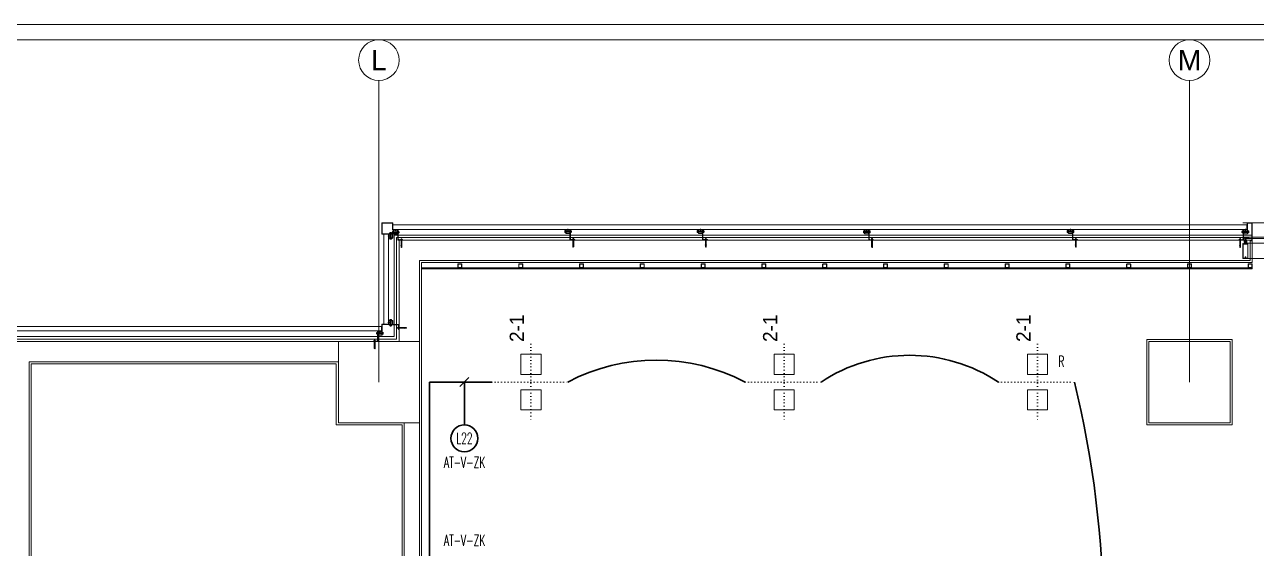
# Model space of a CAD drawing. Extents: x -2012 to 34975, y -1043 to 8321.
# Drawn here: x 11086 to 12302, y 3689 to 4205 of the extents above; entities that cross this region are included whole.
import ezdxf
from ezdxf.enums import TextEntityAlignment as Align

# ---------------------------------------------------------------- set-up
doc = ezdxf.new("R2010")
doc.units = 0
doc.header["$LTSCALE"] = 25
doc.header["$PDMODE"] = 1
doc.linetypes.add('DOT2', pattern=[0.125, 0, -0.125])
doc.linetypes.add('Grundrisse$0$AUSGEZOGEN', pattern=[2, 1, 1])
doc.layers.get('0').update_dxf_attribs({"color": 9, "lineweight": 9})
for name, color, linetype, lineweight in [('00', 9, 'Continuous', 9), ('01', 9, 'Continuous', 9), ('06D', 9, 'Continuous', 9), ('10', 9, 'Continuous', 9), ('10A', 9, 'Continuous', 9), ('11', 9, 'Continuous', 9), ('14', 9, 'Continuous', 9), ('15', 9, 'Continuous', 9), ('24', 9, 'Continuous', 9), ('31', 9, 'Continuous', 9), ('33', 9, 'BATTING', 9), ('40A', 9, 'Continuous', 9), ('E-KABLO', 7, 'Continuous', 30), ('E-LİNYE', 7, 'Continuous', 30)]:
    doc.layers.add(name, color=color, linetype=linetype, lineweight=lineweight)
doc.styles.add('Arial', font='arial.ttf', dxfattribs={"height": 2.5})
doc.styles.add('E-YAZI', font='txttw.shx')
doc.styles.add('TX-TEXT', font='')
doc.styles.get('TX-TEXT').set_extended_font_data('TrSah Futura Lt BT')
doc.linetypes.add('BATTING', pattern='A,0.0001,-0.1,[134,ltypeshp.shx,S=0.1,R=0,X=-0.1,Y=0],-0.2,[134,ltypeshp.shx,S=0.1,R=180,X=0.1,Y=0],-0.1', length=0.4001)

# ---------------------------------------------------------------- blocks, each defined once
blk = doc.blocks.new('p-kolon-80x80-vw')
at = {"layer": '01'}
blk.add_lwpolyline([(-40, -40), (-40, 40), (40, 40), (40, -40)], close=True, dxfattribs=at)
blk = doc.blocks.new('cxvxv')
for p, q in [((-21988.4, 8561, 0), (-21988.4, 8560.3, 0)), ((-21988.4, 8560.3, 0), (-21986.6, 8560.3, 0)), ((-21986.9, 8561.1, 0), (-21988.2, 8561.1, 0)), ((-21988, 8561.2, 0), (-21987, 8561.3, 0)), ((-21988, 8561.3, 0), (-21988, 8561.3, 0)), ((-21988, 8561.2, 0), (-21988, 8561.3, 0)), ((-21988, 8561.3, 0), (-21987.9, 8561.3, 0)), ((-21988, 8561.1, 0), (-21987, 8561.2, 0)), ((-21988, 8561.1, 0), (-21988, 8561.2, 0)), ((-21988, 8561.2, 0), (-21988, 8561.2, 0)), ((-21988, 8561.1, 0), (-21988, 8561.1, 0)), ((-21988, 8561.1, 0), (-21988, 8561.1, 0)), ((-21988, 8561.1, 0), (-21988, 8561.1, 0)), ((-21988, 8561, 0), (-21988, 8560.3, 0)), ((-21988, 8560.3, 0), (-21987, 8560.3, 0)), ((-21988, 8560.3, 0), (-21988, 8560.3, 0)), ((-21988, 8560.1, 0), (-21988, 8555.6, 0)), ((-21987.5, 8561.3, 0), (-21987.9, 8561.3, 0)), ((-21987.7, 8561, 0), (-21987.7, 8561.1, 0)), ((-21987.7, 8561.1, 0), (-21987.7, 8561.1, 0)), ((-21987.5, 8561.3, 0), (-21987.1, 8561.3, 0)), ((-21987.1, 8561.3, 0), (-21987.1, 8561.2, 0)), ((-21987, 8561.3, 0), (-21987.1, 8561.3, 0)), ((-21987.1, 8561.3, 0), (-21987, 8561.3, 0)), ((-21987, 8561.3, 0), (-21987.1, 8561.3, 0)), ((-21987, 8561.3, 0), (-21987.1, 8561.3, 0)), ((-21987.1, 8561.2, 0), (-21987, 8561.2, 0)), ((-21987, 8561.2, 0), (-21987.1, 8561.2, 0)), ((-21987.1, 8561.2, 0), (-21987.1, 8561.1, 0)), ((-21987.1, 8561.1, 0), (-21987, 8561.1, 0)), ((-21987.1, 8560.6, 0), (-21987.1, 8561, 0)), ((-21987.1, 8560.6, 0), (-21987.1, 8560.3, 0)), ((-21987.1, 8560.3, 0), (-21987.1, 8560.3, 0)), ((-21987.1, 8555.6, 0), (-21987.1, 8560.1, 0)), ((-21987, 8560.3, 0), (-21987, 8560.3, 0)), ((-21987, 8555.6, 0), (-21987, 8560.1, 0)), ((-21986.6, 8560.3, 0), (-21986.6, 8561, 0)), ((-21988.4, 8555.4, 0), (-21986.6, 8555.4, 0)), ((-21988.4, 8554.7, 0), (-21988.4, 8555.4, 0)), ((-21986.9, 8554.7, 0), (-21988.2, 8554.7, 0)), ((-21988, 8555.4, 0), (-21987, 8555.4, 0)), ((-21988, 8554.7, 0), (-21988, 8555.4, 0)), ((-21988, 8555.4, 0), (-21988, 8555.4, 0)), ((-21987.1, 8555.1, 0), (-21987.1, 8555.4, 0)), ((-21987.1, 8555.4, 0), (-21987.1, 8555.4, 0)), ((-21987.1, 8555.1, 0), (-21987.1, 8554.7, 0)), ((-21987, 8555.4, 0), (-21987, 8555.4, 0)), ((-21986.6, 8555.4, 0), (-21986.6, 8554.7, 0))]:
    blk.add_line(p, q)
at = {"elevation": 0}
for points in [[(-21986.3, 8560.1), (-21988.7, 8560.1), (-21988.7, 8560.3), (-21986.3, 8560.3)], [(-21986.3, 8555.6), (-21988.7, 8555.6), (-21988.7, 8555.4), (-21986.3, 8555.4)]]:
    blk.add_lwpolyline(points, close=True, dxfattribs=at)
for points in [[(-21988, 8560.3), (-21988, 8560.3)], [(-21988, 8560.1), (-21988, 8555.6)], [(-21988, 8555.4), (-21988, 8555.4)]]:
    blk.add_lwpolyline(points, dxfattribs=at)
for centre, radius, start, end in [((-21988.2, 8560.8, 0), 0.315, 45.8497, 134.1503), ((-21987.5, 8560, 0), 1.12, 66.8701, 113.1299), ((-21987.5, 8560, 0), 1.12, 66.8701, 113.1299), ((-21986.9, 8560.8, 0), 0.313, 45.449, 134.551), ((-21988.2, 8555, 0), 0.315, 225.8497, 314.1503), ((-21987.5, 8555.8, 0), 1.12, 246.8701, 293.1299), ((-21987.5, 8555.8, 0), 1.12, 246.8701, 293.1299), ((-21986.9, 8555, 0), 0.313, 225.449, 314.551)]:
    blk.add_arc(centre, radius, start, end)
blk = doc.blocks.new('VIDA')
for p, q in [((-18072, 6524), (-18070, 6525)), ((-18072, 6524), (-18072, 6524)), ((-18072, 6524), (-18072, 6524)), ((-18070, 6523), (-18072, 6524)), ((-18070, 6525), (-18071, 6523)), ((-18071, 6523), (-18070, 6525)), ((-18070, 6523), (-18069, 6525)), ((-18070, 6525), (-18070, 6525)), ((-18070, 6525), (-18070, 6524)), ((-18070, 6524), (-18070, 6525)), ((-18070, 6525), (-18070, 6525)), ((-18070, 6525), (-18070, 6525)), ((-18070, 6525), (-18069, 6525)), ((-18070, 6524), (-18070, 6524)), ((-18069, 6522), (-18070, 6523)), ((-18070, 6523), (-18070, 6523)), ((-18069, 6523), (-18068, 6525)), ((-18069, 6522), (-18069, 6525)), ((-18069, 6525), (-18069, 6522)), ((-18069, 6525), (-18069, 6525)), ((-18069, 6525), (-18069, 6525)), ((-18069, 6525), (-18069, 6525)), ((-18069, 6525), (-18069, 6525)), ((-18069, 6525), (-18068, 6525)), ((-18069, 6523), (-18069, 6522)), ((-18068, 6522), (-18069, 6523)), ((-18069, 6523), (-18069, 6523)), ((-18069, 6522), (-18069, 6522)), ((-18067, 6525), (-18068, 6522)), ((-18068, 6523), (-18067, 6525)), ((-18068, 6525), (-18068, 6523)), ((-18068, 6522), (-18068, 6525)), ((-18068, 6525), (-18068, 6525)), ((-18068, 6525), (-18068, 6522)), ((-18068, 6525), (-18068, 6525)), ((-18068, 6525), (-18068, 6525)), ((-18068, 6525), (-18067, 6525)), ((-18068, 6523), (-18068, 6522)), ((-18068, 6522), (-18068, 6523)), ((-18068, 6523), (-18068, 6523)), ((-18068, 6523), (-18068, 6522)), ((-18067, 6522), (-18068, 6522)), ((-18068, 6522), (-18068, 6522)), ((-18066, 6525), (-18067, 6525)), ((-18067, 6523), (-18066, 6525)), ((-18066, 6525), (-18067, 6522)), ((-18067, 6525), (-18067, 6523)), ((-18067, 6522), (-18067, 6525)), ((-18067, 6525), (-18067, 6525)), ((-18067, 6525), (-18067, 6525)), ((-18067, 6525), (-18067, 6525)), ((-18067, 6522), (-18067, 6523)), ((-18067, 6523), (-18067, 6522)), ((-18067, 6523), (-18067, 6523)), ((-18067, 6523), (-18067, 6522)), ((-18066, 6522), (-18067, 6522)), ((-18066, 6525), (-18066, 6525)), ((-18066, 6525), (-18066, 6525)), ((-18066, 6525), (-18066, 6525)), ((-18066, 6525), (-18066, 6523)), ((-18066, 6522), (-18066, 6525)), ((-18065, 6525), (-18066, 6522)), ((-18066, 6523), (-18065, 6525)), ((-18066, 6525), (-18065, 6525)), ((-18066, 6523), (-18066, 6523)), ((-18066, 6523), (-18066, 6522)), ((-18066, 6523), (-18066, 6522)), ((-18066, 6522), (-18066, 6523)), ((-18065, 6522), (-18066, 6522)), ((-18065, 6525), (-18065, 6523)), ((-18065, 6522), (-18065, 6525)), ((-18065, 6525), (-18065, 6525)), ((-18065, 6525), (-18065, 6525)), ((-18065, 6525), (-18065, 6525)), ((-18065, 6525), (-18064, 6525)), ((-18065, 6523), (-18064, 6525)), ((-18064, 6525), (-18065, 6522)), ((-18065, 6522), (-18064, 6525)), ((-18065, 6523), (-18065, 6522)), ((-18065, 6523), (-18065, 6523)), ((-18065, 6523), (-18065, 6522)), ((-18065, 6522), (-18065, 6523)), ((-18064, 6523), (-18065, 6522)), ((-18064, 6523), (-18065, 6522)), ((-18065, 6522), (-18065, 6522)), ((-18064, 6525), (-18064, 6525)), ((-18064, 6525), (-18064, 6525)), ((-18064, 6525), (-18064, 6525)), ((-18064, 6525), (-18064, 6523)), ((-18064, 6522), (-18062, 6525)), ((-18062, 6525), (-18064, 6522)), ((-18064, 6523), (-18062, 6525)), ((-18062, 6525), (-18064, 6525)), ((-18064, 6523), (-18064, 6523)), ((-18062, 6523), (-18064, 6522)), ((-18062, 6523), (-18064, 6522)), ((-18064, 6522), (-18064, 6523)), ((-18064, 6522), (-18064, 6522)), ((-18063, 6522), (-18062, 6525)), ((-18061, 6525), (-18063, 6523)), ((-18062, 6525), (-18063, 6525)), ((-18062, 6523), (-18063, 6522)), ((-18063, 6522), (-18061, 6523)), ((-18062, 6523), (-18063, 6522)), ((-18063, 6523), (-18061, 6523)), ((-18063, 6522), (-18061, 6522)), ((-18062, 6525), (-18061, 6525)), ((-18062, 6525), (-18062, 6525)), ((-18062, 6525), (-18062, 6525)), ((-18062, 6525), (-18062, 6525)), ((-18061, 6525), (-18062, 6525)), ((-18062, 6523), (-18061, 6525)), ((-18061, 6525), (-18062, 6522)), ((-18062, 6522), (-18061, 6525)), ((-18061, 6523), (-18062, 6525)), ((-18062, 6525), (-18061, 6522)), ((-18062, 6525), (-18062, 6523)), ((-18062, 6525), (-18062, 6525)), ((-18062, 6525), (-18061, 6525)), ((-18062, 6523), (-18062, 6523)), ((-18062, 6522), (-18062, 6523)), ((-18061, 6523), (-18062, 6522)), ((-18061, 6523), (-18062, 6522)), ((-18062, 6522), (-18062, 6522)), ((-18061, 6525), (-18060, 6525)), ((-18061, 6525), (-18061, 6525)), ((-18061, 6525), (-18061, 6525)), ((-18061, 6525), (-18061, 6525)), ((-18061, 6525), (-18061, 6523)), ((-18061, 6522), (-18060, 6525)), ((-18060, 6525), (-18061, 6522)), ((-18061, 6523), (-18060, 6525)), ((-18061, 6523), (-18061, 6523)), ((-18060, 6523), (-18061, 6522)), ((-18060, 6523), (-18061, 6522)), ((-18061, 6522), (-18061, 6523)), ((-18061, 6522), (-18061, 6522)), ((-18060, 6525), (-18060, 6525)), ((-18060, 6525), (-18060, 6525)), ((-18060, 6525), (-18060, 6525)), ((-18060, 6525), (-18060, 6525)), ((-18060, 6525), (-18060, 6523)), ((-18060, 6523), (-18060, 6525)), ((-18059, 6525), (-18060, 6522)), ((-18060, 6522), (-18059, 6525)), ((-18060, 6525), (-18059, 6525)), ((-18059, 6524), (-18060, 6523)), ((-18060, 6522), (-18060, 6523)), ((-18060, 6523), (-18060, 6522)), ((-18060, 6523), (-18060, 6522)), ((-18060, 6523), (-18060, 6523)), ((-18060, 6523), (-18059, 6523)), ((-18060, 6522), (-18060, 6522)), ((-18058, 6527), (-18059, 6527)), ((-18059, 6521), (-18059, 6527)), ((-18059, 6525), (-18059, 6525)), ((-18058, 6521), (-18059, 6521))]:
    blk.add_line(p, q)
for points in [[(-18069, 6525), (-18069, 6523)], [(-18057, 6524), (-18057, 6524), (-18057, 6524), (-18057, 6523)]]:
    blk.add_lwpolyline(points)
for start, end in [(7.5095, 35.2427), (324.7573, 352.4905)]:
    blk.add_arc((-18062, 6524), 5.21, start, end)
blk = doc.blocks.new('çelik dübel')
at = {"ltscale": 7}
for p, q in [((-87, -2), (-85, 2)), ((-85, -6), (-85, 2)), ((-68, 2), (-85, 2)), ((-75, -6), (-75, 2)), ((-70, -6), (-70, 2)), ((-68, 3), (-58, 2)), ((-68, -7), (-68, 3)), ((-58, -6), (-58, 2)), ((-53, 2), (-58, 2)), ((-8, 2), (-58, 2)), ((-53, -6), (-53, 2)), ((-25, -6), (-25, 2)), ((-25, -6), (-24, 2)), ((-23, -6), (-22, 2)), ((-21, -6), (-20, 2)), ((-19, -6), (-18, 2)), ((-17, -6), (-16, 2)), ((-85, -6), (-87, -2)), ((-68, -6), (-85, -6)), ((-68, -7), (-58, -6)), ((-53, -5), (-58, -5)), ((-8, -6), (-58, -6))]:
    blk.add_line(p, q, dxfattribs=at)
for p, q in [((-15, -6), (-14, 2)), ((-13, -6), (-12, 2)), ((-11, -6), (-10, 1)), ((-10, -9), (-10, 5)), ((-9, 5), (-10, 5)), ((-10, 3), (-10, 5)), ((-9, -9), (-9, 5)), ((-8, 2), (-8, 3)), ((-8, -4), (-8, 0)), ((-5, 4), (-7, 4)), ((-5, 1), (-7, 1)), ((-4, 2), (-4, 3)), ((-1, 2), (-4, 2)), ((-4, -4), (-4, 0)), ((-3, -6), (-2, 2)), ((-1, -6), (0, 1)), ((0, -5), (0, 1)), ((-10, -7), (-10, -9)), ((-9, -9), (-10, -9)), ((-8, -6), (-8, -7)), ((-5, -5), (-7, -5)), ((-5, -8), (-7, -8)), ((-4, -6), (-4, -7)), ((-1, -6), (-4, -6))]:
    blk.add_line(p, q)
for points in [[(-68, 1), (-67, 0), (-67, 0), (-67, 0), (-66, -1), (-66, -1), (-66, -2), (-65, -2), (-65, -3), (-65, -3), (-65, -3), (-65, -3), (-64, -4), (-64, -4), (-64, -3), (-64, -3), (-63, -3), (-63, -3), (-63, -3), (-63, -2), (-62, -2), (-62, -2), (-62, -1), (-62, -1), (-61, -1), (-61, -1), (-61, -1), (-61, 0), (-61, 0), (-60, -1), (-60, -1), (-60, -1), (-60, -1), (-60, -1), (-60, -2), (-59, -2), (-59, -3), (-59, -3), (-59, -3), (-58, -3), (-58, -3)], [(-68, 0), (-68, 0), (-68, 0), (-68, -1), (-68, -1), (-68, -1), (-68, -1), (-68, -1), (-68, -1), (-68, -1), (-68, -1), (-68, -1), (-67, -1), (-67, -1), (-67, -1), (-67, -1), (-67, -1), (-67, -1), (-67, -1), (-67, -1), (-67, -1), (-67, -1), (-67, -1), (-67, -1), (-67, -1), (-67, -1), (-67, -1), (-67, -2), (-67, -2), (-67, -2), (-67, -2), (-67, -2), (-67, -2), (-67, -2), (-67, -2), (-67, -2), (-67, -2), (-67, -2), (-67, -2), (-67, -2), (-67, -2), (-67, -2), (-67, -2), (-66, -2), (-66, -3), (-66, -3), (-66, -3), (-66, -3), (-66, -3), (-66, -3), (-66, -3), (-66, -3), (-66, -3), (-66, -3), (-66, -3), (-66, -3), (-66, -3), (-66, -3), (-66, -3), (-66, -3), (-66, -3), (-66, -4), (-66, -4), (-66, -4), (-66, -4), (-66, -4), (-66, -4), (-66, -4), (-66, -4), (-66, -4), (-66, -4), (-66, -4), (-65, -4), (-65, -4), (-65, -4), (-65, -4), (-65, -4), (-65, -4), (-65, -4), (-65, -4), (-65, -4), (-65, -4), (-65, -4), (-65, -4), (-65, -4), (-65, -4), (-65, -5), (-65, -5), (-65, -5), (-64, -5), (-64, -5), (-64, -5), (-64, -5), (-64, -5), (-64, -5), (-64, -5), (-64, -5), (-64, -5), (-64, -5), (-64, -4), (-64, -4), (-64, -4), (-64, -4), (-64, -4), (-64, -4), (-63, -4), (-63, -4), (-63, -4), (-63, -4), (-63, -4), (-63, -4), (-63, -4), (-63, -4), (-63, -4), (-63, -4), (-63, -4), (-63, -4), (-63, -4), (-63, -4), (-63, -4), (-63, -4), (-63, -4), (-63, -4), (-63, -4), (-63, -4), (-63, -4), (-63, -4), (-63, -4), (-63, -4), (-62, -4), (-62, -4), (-62, -3), (-62, -3), (-62, -3), (-62, -3), (-62, -3), (-62, -3), (-62, -3), (-62, -3), (-62, -3), (-62, -3), (-62, -3), (-62, -3), (-62, -3), (-62, -3), (-62, -3), (-62, -3), (-62, -3), (-62, -3), (-62, -3), (-62, -3), (-62, -3), (-62, -3), (-62, -3), (-62, -3), (-62, -3), (-62, -2), (-61, -2), (-61, -2), (-61, -2), (-61, -2), (-61, -2), (-61, -2), (-61, -2), (-61, -2), (-61, -2), (-61, -2), (-61, -2), (-61, -2), (-61, -2), (-61, -2), (-61, -2), (-61, -2), (-61, -2), (-61, -2), (-61, -2), (-61, -2), (-61, -2), (-61, -2), (-61, -2), (-61, -2), (-61, -2), (-61, -2), (-61, -2), (-61, -2), (-61, -2), (-61, -2), (-61, -2), (-61, -2), (-61, -2), (-61, -2), (-61, -2), (-61, -2), (-61, -2), (-61, -2), (-61, -2), (-61, -2), (-61, -2), (-61, -2), (-61, -2), (-60, -2), (-60, -2), (-60, -2), (-60, -2), (-60, -3), (-60, -3), (-60, -3), (-60, -3), (-60, -3), (-60, -3), (-60, -3), (-60, -3), (-60, -3), (-60, -3), (-60, -3), (-60, -3), (-60, -3), (-60, -3), (-60, -3), (-60, -3), (-60, -3), (-60, -3), (-60, -4), (-60, -4), (-60, -4), (-60, -4), (-60, -4), (-60, -4), (-59, -4), (-59, -4), (-59, -4), (-59, -4), (-59, -4), (-59, -4), (-59, -4), (-59, -4), (-59, -4), (-59, -4), (-58, -4), (-58, -4), (-58, -5)]]:
    blk.add_lwpolyline(points)
for centre, start, end in [((-7, 3), 90, 180), ((-7, 2), 180, 270), ((-7, 0), 90, 180), ((-5, 3), 0, 90), ((-5, 2), 270, 0), ((-5, 0), 0, 90), ((-1, 1), 0, 90), ((-7, -4), 180, 270), ((-7, -6), 90, 180), ((-7, -7), 180, 270), ((-5, -4), 270, 0), ((-5, -6), 0, 90), ((-5, -7), 270, 0), ((-1, -5), 270, 0)]:
    blk.add_arc(centre, 1, start, end)
blk = doc.blocks.new('kjdol')
at = {"elevation": -249.8}
for points in [[(77398, 60089.9), (77398, 60085.9), (77394, 60085.9), (77394, 60089.9)], [(77397.8, 60089.7), (77397.8, 60086.1), (77394.2, 60086.1), (77394.2, 60089.7)]]:
    blk.add_lwpolyline(points, close=True, dxfattribs=at)
at = {"ltscale": 10, "elevation": -278.9}
blk.add_lwpolyline([(77394.1, 60089.9), (77403.3, 60089.9, 0.460237), (77404.2, 60090.8), (77404.2, 60094.9), (77403.8, 60094.9), (77403.8, 60091.3, -0.414214), (77402.8, 60090.3), (77394.1, 60090.3)], format="xyb", close=True, dxfattribs=at)
at = {"xscale": 0.1000000000058208, "yscale": 0.1000000000058208, "zscale": 0.1000000000058208, "rotation": 180}
blk.add_blockref('VIDA', (75587.8, 60740.3, -249.8), dxfattribs=at)
blk.add_blockref('cxvxv', (99383.5, 51530.1, -249.8))
at = {"extrusion": (0, 0, -1), "xscale": 0.1000000000058208, "yscale": 0.1000000000058208, "zscale": -0.0999999999999091}
blk.add_blockref('çelik dübel', (-77402.7, 60093.4, 459.2), dxfattribs=at)
blk = doc.blocks.new('p-profil-21')
at = {"layer": '10A', "linetype": 'Continuous'}
for points in [[(2.4, 20.8), (2.3, 20.9), (-2.3, 20.9), (-2.4, 20.8), (-2.4, 20.2), (-2.3, 20.2), (-2.3, 20.1), (-2.4, 19.8), (-2.5, 19.8), (-2.5, 20.8), (-2.4, 21), (-2.4, 21), (2.3, 21), (2.5, 20.9), (2.5, 20.8), (2.5, 19.8), (2.4, 19.8), (2.3, 20.1), (2.3, 20.2), (2.4, 20.2)], [(2.5, 14.7), (2.5, 0.1), (2.5, 0), (2.3, 0), (-2.4, 0), (-2.5, 0.1), (-2.5, 0.1), (-2.5, 14.7), (-2.3, 14.7), (-2.2, 14.7), (-2.2, 14.6), (-2.3, 14.6), (-2.3, 14.4), (-1.9, 14.4), (-1.9, 14.4), (-1.8, 14.4), (-1.4, 14.4), (-1.4, 14.6), (-1.5, 14.6), (-1.5, 14.7), (-1.4, 14.7), (-1.1, 14.7), (-1.1, 14.6), (-1.2, 14.6), (-1.2, 14.4), (-0.7, 14.4), (-0.5, 14.5), (-0.5, 14.6), (-0.5, 15.7), (-0.5, 15.7), (-0.4, 15.7), (-0.2, 15.6), (-0.2, 15.6), (-0.2, 15.5), (-0.2, 15.4), (-0.2, 15.4), (-0.2, 15.4), (-0.2, 15.2), (-0.2, 15.2), (-0.2, 15.2), (-0.2, 15), (-0.2, 15), (-0.2, 15), (-0.2, 14.9), (-0.2, 14.8), (-0.2, 14.8), (-0.2, 14.7), (-0.2, 14.7), (-0.2, 14.6), (-0.2, 14.6), (-0.1, 14.4), (0, 14.3), (0.1, 14.4), (0.2, 14.6), (0.2, 14.7), (0.2, 14.7), (0.2, 14.8), (0.2, 14.9), (0.2, 14.9), (0.2, 15), (0.2, 15.1), (0.2, 15.1), (0.2, 15.1), (0.2, 15.3), (0.2, 15.3), (0.2, 15.3), (0.2, 15.4), (0.2, 15.5), (0.2, 15.5), (0.2, 15.6), (0.3, 15.6), (0.4, 15.7), (0.5, 15.7), (0.5, 15.7), (0.5, 14.6), (0.6, 14.5), (0.6, 14.4), (1.2, 14.4), (1.2, 14.6), (1.1, 14.6), (1.1, 14.7), (1.5, 14.7), (1.5, 14.7), (1.5, 14.6), (1.4, 14.6), (1.4, 14.4), (1.9, 14.4), (1.9, 14.4), (1.9, 14.4), (2.4, 14.4), (2.4, 14.6), (2.2, 14.6), (2.2, 14.7), (2.3, 14.7)], [(-2.1, 19.9), (-2, 19.9), (-2, 19.9), (-2, 19.8), (-2.4, 19.8), (-2.3, 20.2), (-2.2, 20.2), (-2.3, 20.2), (-2.3, 20.3), (-2.3, 20.3), (-2.3, 20.5), (-2.2, 20.6), (-2.1, 20.8), (-2.1, 20.8), (-2.1, 20.8), (-2.1, 20.7), (-2.1, 20.4), (-2, 20.3), (-1.1, 20.3), (-1, 20.2), (-1, 20.1), (-0.9, 20), (0, 20), (0, 20), (0, 20), (0.9, 20), (1, 20.1), (1, 20.2), (1.1, 20.3), (2, 20.3), (2, 20.4), (2, 20.7), (2.1, 20.8), (2.1, 20.8), (2.1, 20.8), (2.2, 20.6), (2.3, 20.5), (2.3, 20.3), (2.3, 20.3), (2.3, 20.2), (2.2, 20.2), (2.2, 20.2), (2.3, 19.8), (2, 19.8), (1.9, 19.9), (1.9, 19.9), (2.1, 19.9), (2.1, 20.1), (2, 20.2), (1.1, 20.2), (1.1, 19.9), (1.2, 19.9), (1.2, 19.9), (1.2, 19.8), (-1.2, 19.8), (-1.3, 19.9), (-1.3, 19.9), (-1.1, 19.9), (-1.1, 20.2), (-2, 20.2), (-2.1, 20.1)]]:
    blk.add_lwpolyline(points, close=True, dxfattribs=at)
blk.add_lwpolyline([(2.3, 14.1), (-2.3, 14.1), (-2.3, 0.2), (-0.2, 0.2), (-0.1, 0.3), (-0.1, 0.7), (-0.2, 0.8), (-0.2, 0.8), (-0.3, 0.8), (-0.3, 0.9), (-0.3, 0.9), (-0.4, 1), (-0.4, 1), (-0.4, 1), (-0.4, 1.1), (-0.5, 1.2), (-0.5, 1.2), (-0.5, 1.3), (-0.4, 1.3), (-0.4, 1.4), (-0.4, 1.4), (-0.4, 1.5), (-0.3, 1.5), (-0.3, 1.6), (-0.2, 1.6), (-0.1, 1.5), (-0.1, 1.3), (-0.2, 1.3), (-0.2, 1.3), (-0.2, 1.2), (-0.2, 1.1), (-0.2, 1.1), (-0.1, 1.1), (-0.1, 1), (0, 1), (0.1, 1), (0.1, 1.1), (0.1, 1.1), (0.2, 1.1), (0.2, 1.2), (0.2, 1.3), (0.1, 1.3), (0.1, 1.3), (0.1, 1.4), (0.1, 1.5), (0.2, 1.6), (0.3, 1.6), (0.3, 1.5), (0.3, 1.5), (0.4, 1.4), (0.4, 1.4), (0.4, 1.3), (0.4, 1.3), (0.4, 1.2), (0.4, 1.2), (0.4, 1.1), (0.4, 1), (0.4, 1), (0.4, 1), (0.3, 0.9), (0.3, 0.9), (0.2, 0.8), (0.2, 0.8), (0.2, 0.8), (0.1, 0.7), (0.1, 0.3), (0.1, 0.2), (2.3, 0.2), (2.3, 14.1)], dxfattribs=at)
at = {"layer": '10A', "linetype": 'Grundrisse$0$AUSGEZOGEN'}
for points in [[(-0.9, 18.2), (-0.9, 18.2), (-0.5, 18.3), (-0.5, 18.2), (-0.6, 18.1), (-0.6, 18.1), (-0.9, 18.1), (-1, 18), (-1.1, 17.9), (-1.1, 17.6), (-1.1, 17.5), (-1.2, 17.5), (-1.2, 17.6), (-1.2, 17.9), (-1.2, 17.9), (-1.2, 18), (-1.2, 18), (-1.1, 18), (-1.1, 18.1), (-1.1, 18.1), (-1, 18.2), (-1, 18.2)], [(-0.9, 17.3), (-0.9, 17.3), (-0.5, 17.4), (-0.5, 17.3), (-0.6, 17.2), (-0.6, 17.2), (-0.9, 17.2), (-1, 17.1), (-1.1, 17), (-1.1, 16.7), (-1.1, 16.7), (-1.2, 16.6), (-1.2, 16.7), (-1.2, 17), (-1.2, 17), (-1.2, 17.1), (-1.2, 17.1), (-1.1, 17.2), (-1.1, 17.2), (-1.1, 17.2), (-1, 17.3), (-1, 17.3)], [(-0.9, 16.4), (-0.9, 16.5), (-0.5, 16.5), (-0.5, 16.4), (-0.6, 16.3), (-0.6, 16.3), (-0.9, 16.3), (-1, 16.2), (-1.1, 16.1), (-1.1, 15.8), (-1.1, 15.8), (-1.2, 15.8), (-1.2, 15.8), (-1.2, 16.1), (-1.2, 16.1), (-1.2, 16.2), (-1.2, 16.2), (-1.1, 16.3), (-1.1, 16.3), (-1.1, 16.4), (-1, 16.4), (-1, 16.4)], [(0.5, 15.8), (0.3, 15.8), (0.2, 15.7), (0.2, 15.6), (0.2, 15.4), (0.2, 15.2), (0.2, 15.2), (0.2, 15.1), (0.2, 15.1), (0.2, 15.1), (0.2, 14.9), (0.2, 14.8), (0.2, 14.8), (0.1, 14.6), (0, 14.6), (-0.1, 14.6), (-0.2, 14.8), (-0.2, 14.8), (-0.2, 14.9), (-0.2, 15.1), (-0.2, 15.1), (-0.2, 15.1), (-0.2, 15.2), (-0.2, 15.2), (-0.2, 15.4), (-0.2, 15.6), (-0.2, 15.7), (-0.3, 15.8), (-0.5, 15.8), (-0.5, 18.6), (-0.5, 18.7), (-0.4, 18.9), (-0.4, 19), (-0.4, 19), (-0.5, 19), (-0.5, 19), (-0.5, 19), (-0.5, 19.6), (-0.4, 19.7), (-0.3, 19.6), (-0.3, 19.5), (-0.3, 19.5), (-0.4, 19.5), (-0.4, 19.2), (-0.3, 19.1), (0, 18.8), (0, 18.8), (0, 18.8), (0.3, 19.1), (0.4, 19.2), (0.4, 19.5), (0.3, 19.5), (0.3, 19.5), (0.3, 19.6), (0.4, 19.7), (0.5, 19.6), (0.5, 19.6), (0.5, 19), (0.5, 19), (0.4, 19), (0.4, 19), (0.4, 18.9), (0.5, 18.7), (0.5, 18.6)], [(0.9, 18.2), (0.9, 18.2), (0.5, 18.3), (0.5, 18.2), (0.5, 18.1), (0.6, 18.1), (0.9, 18.1), (1, 18), (1.1, 17.9), (1.1, 17.6), (1.1, 17.5), (1.1, 17.5), (1.2, 17.6), (1.2, 17.9), (1.2, 17.9), (1.2, 18), (1.1, 18), (1.1, 18), (1.1, 18.1), (1.1, 18.1), (1, 18.2), (1, 18.2)], [(0.9, 17.3), (0.9, 17.3), (0.5, 17.4), (0.5, 17.3), (0.5, 17.2), (0.6, 17.2), (0.9, 17.2), (1, 17.1), (1.1, 17), (1.1, 16.7), (1.1, 16.7), (1.1, 16.6), (1.2, 16.7), (1.2, 17), (1.2, 17), (1.2, 17.1), (1.1, 17.1), (1.1, 17.2), (1.1, 17.2), (1.1, 17.2), (1, 17.3), (1, 17.3)], [(0.9, 16.4), (0.9, 16.5), (0.5, 16.5), (0.5, 16.4), (0.5, 16.3), (0.6, 16.3), (0.9, 16.3), (1, 16.2), (1.1, 16.1), (1.1, 15.8), (1.1, 15.8), (1.1, 15.8), (1.2, 15.8), (1.2, 16.1), (1.2, 16.1), (1.2, 16.2), (1.1, 16.2), (1.1, 16.3), (1.1, 16.3), (1.1, 16.4), (1, 16.4), (1, 16.4)]]:
    blk.add_lwpolyline(points, close=True, dxfattribs=at)
blk = doc.blocks.new('p-cephe-birincikat-onkisim')
at = {"layer": '06D'}
for points in [[(-240, 17), (-908.1, 17)], [(-240, 3), (-903.1, 3)], [(-240, -18), (-903.1, -18)]]:
    blk.add_lwpolyline(points, dxfattribs=at)
at = {"layer": '15', "linetype": 'Continuous'}
blk.add_lwpolyline([(-905, -3), (-742.3, -3), (-742.3, 1.5), (-905, 1.5)], close=True, dxfattribs=at)
blk.add_blockref('p-profil-21', (-905.5, -18))
blk = doc.blocks.new('0_aks')
at = {"linetype": 'Continuous'}
blk.add_circle((0, 0), 2, dxfattribs=at)
at = {"style": 'Arial'}
blk.add_attdef('AKS', text='', height=2, dxfattribs=at).set_placement((0, 0), align=Align.MIDDLE_CENTER)
blk = doc.blocks.new('p-aks_vw')
at = {"layer": '24', "ltscale": 2}
for points in [[(4040, 3837.5), (4040, 3540)], [(4840, 3837.5), (4840, 3540)]]:
    blk.add_lwpolyline(points, dxfattribs=at)
at = {"layer": '24', "xscale": 10, "yscale": 10, "zscale": 10}
for p, values in [((4040, 3857.5), {'AKS': 'L'}), ((4840, 3857.5), {'AKS': 'M'})]:
    blk.add_blockref('0_aks', p, dxfattribs=at).add_auto_attribs(values)
blk = doc.blocks.new('Prf-40x40')
for points in [[(1.5, -2), (-1.5, -2, -0.414214), (-2, -1.5), (-2, 1.5, -0.414214), (-1.5, 2), (1.5, 2, -0.414214), (2, 1.5), (2, -1.5, -0.414214)], [(1.5, -1.7), (-1.5, -1.7, -0.414214), (-1.7, -1.5), (-1.7, 1.5, -0.414214), (-1.5, 1.7), (1.5, 1.7, -0.414214), (1.7, 1.5), (1.7, -1.5, -0.414214)]]:
    blk.add_lwpolyline(points, format="xyb", close=True)
blk.add_point((0, 0))
blk = doc.blocks.new('p-vw-aydınlatma2')
at = {"linetype": 'DOT2'}
for points in [[(0, 37.5), (0, -37.5)], [(-38.6, 0), (36.4, 0)]]:
    blk.add_lwpolyline(points, dxfattribs=at)
at = {"linetype": 'ByBlock'}
for points in [[(-10, 7.5), (10, 7.5), (10, 27.5), (-10, 27.5), (-10, 7.5)], [(-10, -27.5), (10, -27.5), (10, -7.5), (-10, -7.5), (-10, -27.5)]]:
    blk.add_lwpolyline(points, dxfattribs=at)
at = {"insert": (-20.9, 39.6), "char_height": 14, "width": 14.596, "attachment_point": 1, "rotation": 90, "style": 'TX-TEXT'}
blk.add_mtext('2-1', dxfattribs=at)

msp = doc.modelspace()

# ---------------------------------------------------------------- linework, layer by layer
at = {"layer": '00'}
for points in [[(11760.84, 3972.5), (12295.84, 3972.5), (12295.84, 3992.5), (11455.84, 3992.5), (11455.84, 3977.5), (11455.84, 3977.5), (11455.84, 3892.5), (11475.84, 3892.5), (11475.84, 3972.5)], [(11760.84, 3992.5), (11455.84, 3992.5), (11455.84, 3977.5), (11455.84, 3977.5), (11455.84, 3892.5), (11475.84, 3892.5), (11475.84, 3972.5)], [(11910.84, 3972.5), (12295.84, 3972.5), (12295.84, 3992.5), (11760.84, 3992.5)], [(11475.84, 3972.5), (11760.84, 3972.5)], [(11475.84, 3972.5), (11760.84, 3972.5)], [(11395.84, 3142.5), (11039.04, 3142.5), (11039.04, 3157.5), (11105.84, 3157.5), (11105.84, 3347.5), (11075.84, 3347.5), (11075.84, 3872.5), (10675.84, 3872.5), (10675.84, 3892.5), (11395.84, 3892.5), (11395.84, 3872.5), (11090.84, 3872.5), (11090.84, 3362.5), (11460.84, 3362.5), (11460.84, 3812.5), (11475.84, 3812.5), (11475.84, 3192.5), (11460.84, 3192.5), (11460.84, 3347.5), (11335.84, 3347.5), (11335.84, 3157.5), (11395.84, 3157.5), (11395.84, 3142.5)]]:
    msp.add_lwpolyline(points, dxfattribs=at)
at = {"layer": '06D'}
msp.add_lwpolyline([(12297.51, 207.5), (11450.84, 207.5), (11450.84, 307.5), (7390.84, 307.5), (7390.84, 1357.5), (9790.84, 1357.5), (9790.84, 3897.5), (11450.84, 3897.5), (11450.84, 3997.5), (12297.51, 3997.5)], dxfattribs=at)
msp.add_lwpolyline([(12297.05, 3992.5, 0.340694), (12297.01, 3991.7), (12295.83, 3991.7, -0.340694), (12295.87, 3992.5)], format="xyb", close=True, dxfattribs=at)
for centre, radius, start, end in [((12297.55, 3992.08), 0.653, 139.98727, 215.24195), ((12297.77, 3992.08), 0.653, 139.9862, 215.24609), ((12298.05, 3992.06), 0.658, 137.62252, 212.45455), ((12298.27, 3992), 0.655, 130.94716, 207.39487)]:
    msp.add_arc(centre, radius, start, end, dxfattribs=at)
at = {"layer": '10'}
for points in [[(11454.1, 3998.4), (11450.1, 3998.4), (11450.1, 4002.4), (11454.1, 4002.4)], [(11454.01, 3998.61), (11450.41, 3998.6), (11450.4, 4002.2), (11454, 4002.21)], [(11449.54, 3994.59), (11449.54, 3998.59), (11445.54, 3998.6), (11445.54, 3994.6)], [(11449.34, 3994.79), (11449.34, 3998.39), (11445.74, 3998.4), (11445.74, 3994.8)]]:
    msp.add_lwpolyline(points, close=True, dxfattribs=at)
for points in [[(11450.39, 4002.8), (11453.6, 4002.8, -0.4605464), (11454.5, 4001.9), (11454.5, 3997.8), (11454.1, 3997.8), (11454.1, 4001.4, 0.4142136), (11453.1, 4002.4), (11450.39, 4002.4)], [(11454.39, 4003), (11454.39, 3993.4, 0.4602373), (11455.29, 3992.5), (11459.39, 3992.5), (11459.39, 3992.9), (11455.79, 3992.9, -0.4142136), (11454.79, 3993.9), (11454.79, 4003)]]:
    msp.add_lwpolyline(points, format="xyb", close=True, dxfattribs=at)
at = {"layer": '10A'}
for points in [[(11439.04, 3998.7), (11445.54, 3998.7), (11445.54, 3994.6), (11445.34, 3994.6), (11445.34, 3998.5), (11438.84, 3998.5), (11438.84, 4009.5), (11449.49, 4009.5), (11449.49, 4003), (11454.39, 4003), (11454.39, 4002.8), (11449.29, 4002.8), (11449.29, 4009.3), (11439.04, 4009.3), (11439.04, 3998.7)], [(11756.14, 4007.5), (11449.74, 4007.5), (11449.74, 4003), (11756.14, 4003)], [(11756.14, 4003), (12292.56, 4003), (12292.56, 4007.5), (11756.14, 4007.5)], [(11440.84, 3909.75), (11440.84, 3998.25), (11445.34, 3998.25), (11445.34, 3909.75), (11440.84, 3909.75)], [(11439.81, 3909.5), (11438.84, 3909.5), (11438.84, 3903), (11435.04, 3903), (11435.04, 3902.7), (11439.04, 3902.7), (11439.04, 3909.25), (11440.01, 3909.25), (11440.01, 3909.25), (11445.54, 3909.25), (11445.54, 3913.25), (11445.34, 3913.25), (11445.34, 3909.5), (11439.81, 3909.5), (11439.81, 3909.5)]]:
    msp.add_lwpolyline(points, dxfattribs=at)
at = {"layer": '10A', "elevation": 29.1}
msp.add_lwpolyline([(12289.11, 4002.7), (12289.11, 4003), (12292.81, 4003), (12292.81, 4009.5), (12297.81, 4009.5), (12297.81, 3998.5), (12297.81, 3998.5), (12297.81, 3992.5), (12297.51, 3992.5), (12297.51, 4009.2), (12293.11, 4009.2), (12293.11, 4002.7), (12289.11, 4002.7)], dxfattribs=at)
at = {"layer": '10A'}
msp.add_lwpolyline([(11438.59, 3907.5), (9789.09, 3907.5), (9789.09, 3903), (11438.59, 3903)], close=True, dxfattribs=at)
at = {"layer": '11'}
msp.add_lwpolyline([(11477.81, 3964.26), (11477.81, 3965.26), (12297.81, 3965.26), (12297.81, 3964.26)], close=True, dxfattribs=at)
at = {"layer": '14'}
msp.add_lwpolyline([(11477.84, 1094.5), (11477.84, 3970.5), (12297.84, 3970.5), (12297.84, 3992.25)], dxfattribs=at)
for points in [[(12193.84, 3894.5), (12277.84, 3894.5), (12277.84, 3810.5), (12193.84, 3810.5)], [(11393.84, 3870.5), (11092.84, 3870.5), (11092.84, 3364.5), (11458.84, 3364.5), (11458.84, 3810.5), (11393.84, 3810.5)]]:
    msp.add_lwpolyline(points, close=True, dxfattribs=at)
at = {"layer": '33', "ltscale": 0.2}
for points in [[(9793.34, 3110.3), (9793.34, 3895), (11453.34, 3895), (11453.34, 3995), (11761.14, 3995)], [(11761.14, 3995), (12294.84, 3995)]]:
    msp.add_lwpolyline(points, dxfattribs=at)
at = {"layer": '40A'}
for points in [[(13990, 0), (6995, 0), (6995, 4205), (13990, 4205)], [(7075, 4190), (13450.06, 4190), (13450.06, 15), (7075, 15)]]:
    msp.add_lwpolyline(points, close=True, dxfattribs=at)
at = {"layer": 'E-KABLO', "color": 6}
for p, q in [((11485.84, 3852.5), (11485.84, 3610)), ((11547.19, 3852.5), (11485.84, 3852.5))]:
    msp.add_line(p, q, dxfattribs=at)
for centre, radius, start, end in [((11959.69, 3720.85), 158.08, 56.39065, 123.60935), ((11709.69, 3687.36), 186.89, 62.08326, 117.91674), ((11176.36, 3618.75), 974.29, 346.11825, 13.88175)]:
    msp.add_arc(centre, radius, start, end, dxfattribs=at)
at = {"layer": 'E-LİNYE', "color": 7, "linetype": 'Continuous'}
for p, q in [((11524.69, 3856.92), (11515.85, 3848.08)), ((11520.27, 3810.31), (11520.27, 3852.5))]:
    msp.add_line(p, q, dxfattribs=at)
msp.add_circle((11520.27, 3797.05), 13.26, dxfattribs=at)

# ---------------------------------------------------------------- block references
for name, p in [('p-cephe-birincikat-onkisim', (13196.56, 3992.5, 29.1)), ('p-kolon-80x80-vw', (11435.84, 3852.5)), ('p-kolon-80x80-vw', (12235.84, 3852.5))]:
    msp.add_blockref(name, p)
at = {"layer": '10', "xscale": -1}
for name, p, rotation in [('cxvxv', (33439.16, 12544.18, 0), 179.9725710339792), ('kjdol', (72379.03, 81396.68, 278.89), 90), ('kjdol', (-65948.44, 63999.15, 249.79), 180), ('kjdol', (71524.94, 81296.68, 278.89), 90)]:
    msp.add_blockref(name, p, dxfattribs=dict(at, rotation=rotation))
at = {"layer": '10'}
for name, p, rotation in [('cxvxv', (2905.02, -17991.35, 0), 270.0274289660073), ('kjdol', (-48465.51, 81396.97, 249.79), 270), ('kjdol', (-48334.69, 81396.97, 249.79), 270), ('kjdol', (-48170.66, 81396.67, 249.79), 270), ('kjdol', (-47969.63, 81396.97, 249.79), 270)]:
    msp.add_blockref(name, p, dxfattribs=dict(at, rotation=rotation))
at = {"layer": '10', "yscale": 0.1000000000058208}
for p, xscale, zscale, rotation in [((12103.62, 5809.24), 0.1000000000058208, 0.1000000000058208, 90.02742896600735), ((9639.1, 3345.07), -0.1000000000058208, 0.1000000000021828, 359.9725710339794)]:
    msp.add_blockref('VIDA', p, dxfattribs=dict(at, xscale=xscale, zscale=zscale, rotation=rotation))
at = {"layer": '10', "extrusion": (0, 0, -1), "xscale": -0.1000000000058208, "yscale": 0.1000000000058208, "zscale": -0.1000000000058208, "rotation": 270}
msp.add_blockref('çelik dübel', (-11457.9, 3993.93, 312.47), dxfattribs=at)
at = {"layer": '10', "xscale": -1}
for p in [(11515.81, 3967.26), (11575.81, 3967.26), (11635.81, 3967.26), (11695.81, 3967.26), (11755.81, 3967.26), (11815.81, 3967.26), (11875.81, 3967.26), (11935.81, 3967.26), (11995.81, 3967.26), (12055.81, 3967.26), (12115.81, 3967.26), (12175.81, 3967.26), (12235.81, 3967.26), (12295.81, 3967.26)]:
    msp.add_blockref('Prf-40x40', p, dxfattribs=at)
at = {"layer": '24'}
msp.add_blockref('p-aks_vw', (7395.84, 312.5), dxfattribs=at)
at = {"layer": '31', "linetype": 'ByBlock'}
for p in [(11585.84, 3852.5), (11835.84, 3852.5), (12085.84, 3852.5)]:
    msp.add_blockref('p-vw-aydınlatma2', p, dxfattribs=at)

# ---------------------------------------------------------------- texts
at = {"layer": 'E-LİNYE', "color": 3, "linetype": 'Continuous', "style": 'E-YAZI', "width": 0.6}
for s, height, p in [('R', 10.94, (12109.26, 3872.89)), ('L22', 10.938, (11520.27, 3797.05)), ('AT-V-ZK', 10.938, (11520.43, 3773.5)), ('AT-V-ZK', 10.938, (11520.43, 3696.39))]:
    msp.add_text(s, height=height, dxfattribs=at).set_placement(p, align=Align.MIDDLE_CENTER)

doc.saveas('drawing.dxf')
